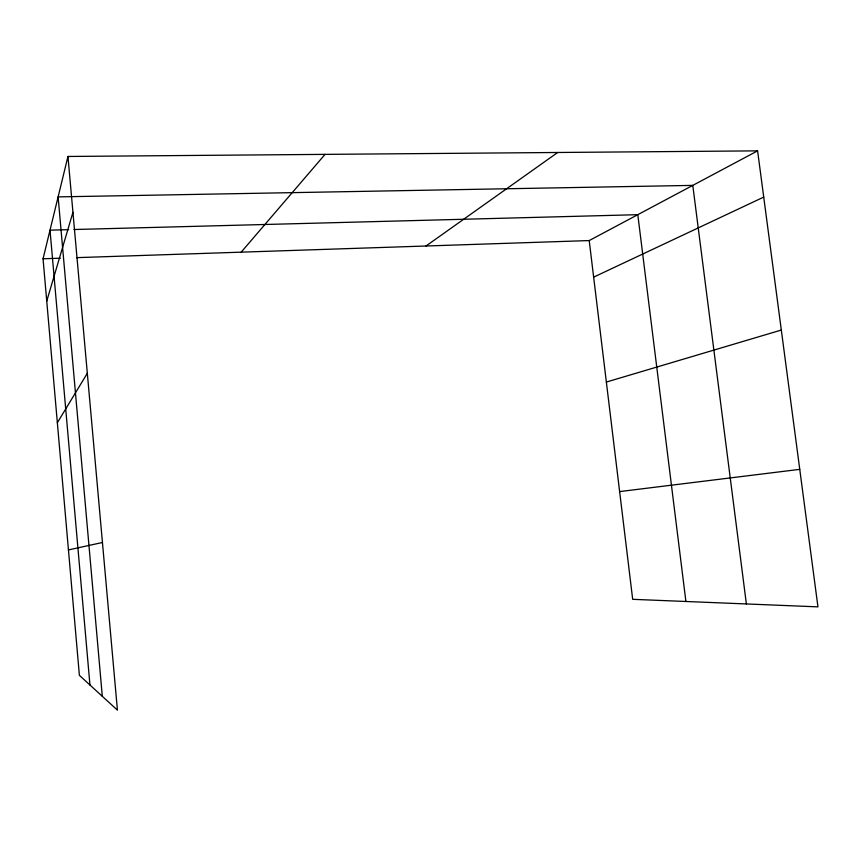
<?xml version="1.0" encoding="UTF-8"?>
<svg xmlns="http://www.w3.org/2000/svg" width="861" height="861" viewBox="0 0 861 861"><rect width="100%" height="100%" fill="white"/><g stroke="black" fill="none" stroke-linecap="round" stroke-linejoin="round"><path stroke-width="1.29" d="M67.954 156.465L117.419 710.142L79.384 675.325L43.05 258.774L67.954 156.465L757.605 150.858L817.95 606.865L632.684 599.321L589.215 240.563L757.605 150.858M46.742 301.102L72.948 212.312M57.353 422.719L87.327 373.265M241.177 252.165L325.038 154.377M426.012 245.998L557.691 152.483M593.649 277.134L763.718 197.094M606.359 382.058L781.314 330.054M68.439 549.931L102.437 542.495M619.629 491.588L799.751 469.353M43.05 258.774L60.421 258.192M76.457 257.654L589.215 240.563M68.632 229.661L50.013 230.156L89.953 685.012M73.96 229.521L637.797 214.68L685.905 601.495M746.379 603.948L692.782 185.384L58.117 196.889L102.308 696.312"/></g></svg>
